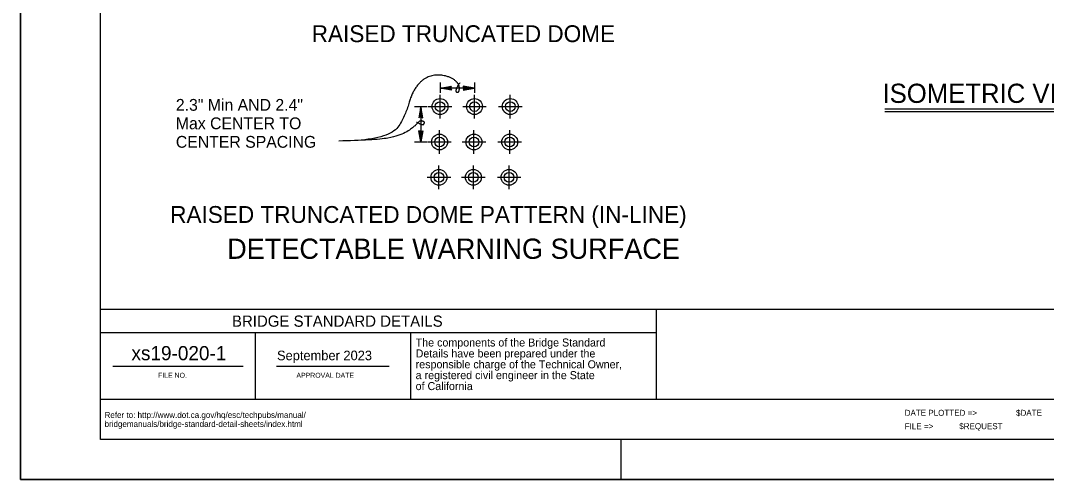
# Model space of a CAD drawing. Extents: x 0 to 2.83, y 0 to 1.83.
# Drawn here: x 0 to 1.068, y 0 to 0.478 of the extents above; entities that cross this region are included whole.
import ezdxf

# ---------------------------------------------------------------- set-up
doc = ezdxf.new("R2010")
doc.units = 0
for name, color, linetype in [('212 Leaders and Dim Lines', 7, 'Continuous'), ('214 Text and Titles', 7, 'Continuous'), ('258 Not Assigned', 7, 'Continuous'), ('str_Border-Plot-Shape-A', 7, 'Continuous'), ('str_Border-Text-A', 7, 'Continuous'), ('str_Border-Title-Block-A', 7, 'Continuous'), ('str_Center-Line-A', 7, 'Continuous'), ('str_Text-A', 7, 'Continuous')]:
    doc.layers.add(name, color=color, linetype=linetype)

msp = doc.modelspace()

# ---------------------------------------------------------------- linework, layer by layer
at = {"layer": '212 Leaders and Dim Lines'}
for p, q in [((0.4367, 0.4076), (0.4485, 0.4096)), ((0.4367, 0.4076), (0.4482, 0.4091)), ((0.4479, 0.4086), (0.4367, 0.4076)), ((0.4475, 0.4081), (0.4367, 0.4076)), ((0.4726, 0.4076), (0.4367, 0.4076)), ((0.4472, 0.4076), (0.4367, 0.4076)), ((0.4485, 0.4055), (0.4367, 0.4076)), ((0.4367, 0.4076), (0.4479, 0.4066)), ((0.4482, 0.406), (0.4367, 0.4076)), ((0.4367, 0.4076), (0.4475, 0.4071)), ((0.4472, 0.4076), (0.4479, 0.4086)), ((0.4479, 0.4066), (0.4472, 0.4076)), ((0.4479, 0.4086), (0.4485, 0.4096)), ((0.4479, 0.4066), (0.4485, 0.4055)), ((0.4615, 0.4086), (0.4609, 0.4096)), ((0.4726, 0.4076), (0.4609, 0.4096)), ((0.4609, 0.4055), (0.4726, 0.4076)), ((0.4615, 0.4066), (0.4609, 0.4055)), ((0.4726, 0.4076), (0.4612, 0.4091)), ((0.4612, 0.406), (0.4726, 0.4076)), ((0.4615, 0.4086), (0.4726, 0.4076)), ((0.4621, 0.4076), (0.4615, 0.4086)), ((0.4726, 0.4076), (0.4615, 0.4066)), ((0.4615, 0.4066), (0.4621, 0.4076)), ((0.4618, 0.4081), (0.4726, 0.4076)), ((0.4726, 0.4076), (0.4618, 0.4071)), ((0.4621, 0.4076), (0.4726, 0.4076)), ((0.4167, 0.3884), (0.4147, 0.3766)), ((0.4167, 0.3884), (0.4152, 0.3769)), ((0.4157, 0.3772), (0.4167, 0.3884)), ((0.4162, 0.3775), (0.4167, 0.3884)), ((0.4167, 0.3884), (0.4167, 0.3515)), ((0.4167, 0.3779), (0.4167, 0.3884)), ((0.4188, 0.3766), (0.4167, 0.3884)), ((0.4167, 0.3884), (0.4177, 0.3772)), ((0.4182, 0.3769), (0.4167, 0.3884)), ((0.4167, 0.3884), (0.4172, 0.3775)), ((0.4157, 0.3772), (0.4147, 0.3766)), ((0.4167, 0.3779), (0.4157, 0.3772)), ((0.4177, 0.3772), (0.4167, 0.3779)), ((0.4177, 0.3772), (0.4188, 0.3766)), ((0.4157, 0.3626), (0.4147, 0.3632)), ((0.4167, 0.3515), (0.4147, 0.3632)), ((0.4188, 0.3632), (0.4167, 0.3515)), ((0.4177, 0.3626), (0.4188, 0.3632)), ((0.4167, 0.3515), (0.4152, 0.3629)), ((0.4157, 0.3626), (0.4167, 0.3515)), ((0.4167, 0.362), (0.4157, 0.3626)), ((0.4162, 0.3623), (0.4167, 0.3515)), ((0.4182, 0.3629), (0.4167, 0.3515)), ((0.4167, 0.3515), (0.4177, 0.3626)), ((0.4177, 0.3626), (0.4167, 0.362)), ((0.4167, 0.3515), (0.4172, 0.3623)), ((0.4167, 0.362), (0.4167, 0.3515))]:
    msp.add_line(p, q, dxfattribs=at)
for points in [[(0.4572, 0.4132), (0.4516, 0.4046), (0.4561, 0.4025), (0.4572, 0.4082), (0.4554, 0.4129), (0.4485, 0.4188), (0.4344, 0.4221), (0.4201, 0.4184), (0.4078, 0.4042), (0.4013, 0.381), (0.3872, 0.3567), (0.3545, 0.3533)], [(0.4122, 0.3723), (0.419, 0.3684), (0.4207, 0.3717), (0.4199, 0.3727), (0.4168, 0.3738), (0.4141, 0.3723), (0.4112, 0.3686), (0.3993, 0.3597), (0.3757, 0.3534), (0.3312, 0.3525)]]:
    msp.add_open_spline(points, degree=2, dxfattribs=at)
at = {"layer": '258 Not Assigned'}
for centre, radius in [((0.4367, 0.3884), 0.00827), ((0.4726, 0.3884), 0.00827), ((0.5098, 0.3884), 0.00827), ((0.4367, 0.3884), 0.00507), ((0.4726, 0.3884), 0.00507), ((0.5098, 0.3884), 0.00507), ((0.4362, 0.3515), 0.00827), ((0.4362, 0.3515), 0.00507), ((0.472, 0.3515), 0.00827), ((0.472, 0.3515), 0.00507), ((0.5092, 0.3515), 0.00827), ((0.5092, 0.3515), 0.00507), ((0.4356, 0.3147), 0.00827), ((0.4714, 0.3147), 0.00827), ((0.5086, 0.3147), 0.00827), ((0.4356, 0.3147), 0.00507), ((0.4714, 0.3147), 0.00507), ((0.5086, 0.3147), 0.00507)]:
    msp.add_circle(centre, radius, dxfattribs=at)
at = {"layer": 'str_Border-Plot-Shape-A'}
msp.add_lwpolyline([(0, 0), (2.8333, 0), (2.8333, 1.8333), (0, 1.8333)], close=True, dxfattribs=at)
at = {"layer": 'str_Border-Title-Block-A'}
for p, q in [((0, 0), (0, 1.8333)), ((0.0833, 0.0417), (0.0833, 1.7917)), ((2.7917, 0.1771), (0.0833, 0.1771)), ((0.6618, 0.1771), (0.6618, 0.0833)), ((0.6618, 0.1527), (0.0833, 0.1527)), ((0.2446, 0.0833), (0.2446, 0.1527)), ((0.4058, 0.1527), (0.4058, 0.0833)), ((0.0962, 0.118), (0.2317, 0.118)), ((0.2666, 0.118), (0.3838, 0.118)), ((2.7917, 0.0833), (0.0833, 0.0833)), ((2.7917, 0.0417), (0.0833, 0.0417)), ((0.625, 0.0417), (0.625, 0)), ((2.8333, 0), (0, 0))]:
    msp.add_line(p, q, dxfattribs=at)
at = {"layer": 'str_Center-Line-A'}
for p, q in [((0.4367, 0.4134), (0.4367, 0.4028)), ((0.4726, 0.4134), (0.4726, 0.4028)), ((0.4367, 0.3761), (0.4367, 0.4006)), ((0.4726, 0.3761), (0.4726, 0.4006)), ((0.5098, 0.3761), (0.5098, 0.4006)), ((0.41, 0.3884), (0.4234, 0.3884)), ((0.4245, 0.3884), (0.449, 0.3884)), ((0.4603, 0.3884), (0.4848, 0.3884)), ((0.4975, 0.3884), (0.5221, 0.3884)), ((0.4362, 0.3393), (0.4362, 0.3638)), ((0.472, 0.3393), (0.472, 0.3638)), ((0.5092, 0.3393), (0.5092, 0.3638)), ((0.41, 0.3515), (0.4234, 0.3515)), ((0.4239, 0.3515), (0.4484, 0.3515)), ((0.4597, 0.3515), (0.4843, 0.3515)), ((0.497, 0.3515), (0.5215, 0.3515)), ((0.4356, 0.3024), (0.4356, 0.327)), ((0.4714, 0.3024), (0.4714, 0.327)), ((0.5086, 0.3024), (0.5086, 0.327)), ((0.4233, 0.3147), (0.4478, 0.3147)), ((0.4591, 0.3147), (0.4837, 0.3147)), ((0.4964, 0.3147), (0.5209, 0.3147))]:
    msp.add_line(p, q, dxfattribs=at)
at = {"layer": 'str_Text-A'}
for p, q in [((0.8998, 0.3862), (1.1597, 0.3862)), ((0.8998, 0.3832), (1.1597, 0.3832))]:
    msp.add_line(p, q, dxfattribs=at)

# ---------------------------------------------------------------- texts
at = {"layer": '214 Text and Titles'}
for s, height, p in [('RAISED TRUNCATED DOME', 0.017564, (0.3031, 0.4555)), ('2.3" Min AND 2.4"', 0.012295, (0.1617, 0.384)), ('Max CENTER TO', 0.012295, (0.1617, 0.3648)), ('CENTER SPACING', 0.012295, (0.1617, 0.3455)), ('RAISED TRUNCATED DOME PATTERN (IN-LINE)', 0.017564, (0.1558, 0.2672)), ('DETECTABLE WARNING SURFACE', 0.021077, (0.2151, 0.2298))]:
    msp.add_text(s, height=height, dxfattribs=at).set_placement(p)
at = {"layer": 'str_Border-Text-A'}
for s, height, p in [('xs19-020-1', 0.01476, (0.1155, 0.1242)), ('September 2023', 0.01, (0.267, 0.1242))]:
    msp.add_text(s, height=height, dxfattribs=at).set_placement(p)
at = {"layer": 'str_Border-Title-Block-A'}
for s, height, p in [('BRIDGE STANDARD DETAILS', 0.011667, (0.2201, 0.1591)), ('The components of the Bridge Standard', 0.008333, (0.4113, 0.1385)), ('Details have been prepared under the', 0.008333, (0.4113, 0.1271)), ('responsible charge of the Technical Owner,', 0.008333, (0.4113, 0.1158)), ('FILE NO.', 0.00521, (0.1432, 0.1059)), ('APPROVAL DATE', 0.005208, (0.2872, 0.1059)), ('a registered civil engineer in the State', 0.008333, (0.4113, 0.1045)), ('of California', 0.008333, (0.4113, 0.0931)), ('Refer to: http://www.dot.ca.gov/hq/esc/techpubs/manual/', 0.006249, (0.0875, 0.0641)), ('DATE PLOTTED =>', 0.006249, (0.9204, 0.0663)), ('$DATE', 0.00625, (1.0363, 0.0663)), ('bridgemanuals/bridge-standard-detail-sheets/index.html', 0.006249, (0.0875, 0.0547)), ('FILE =>', 0.00625, (0.9204, 0.0524)), ('$REQUEST', 0.00625, (0.9772, 0.0524))]:
    msp.add_text(s, height=height, dxfattribs=at).set_placement(p)
at = {"layer": 'str_Text-A'}
msp.add_text('ISOMETRIC VIEW', height=0.02, dxfattribs=at).set_placement((0.8973, 0.3922))

doc.saveas('drawing.dxf')
